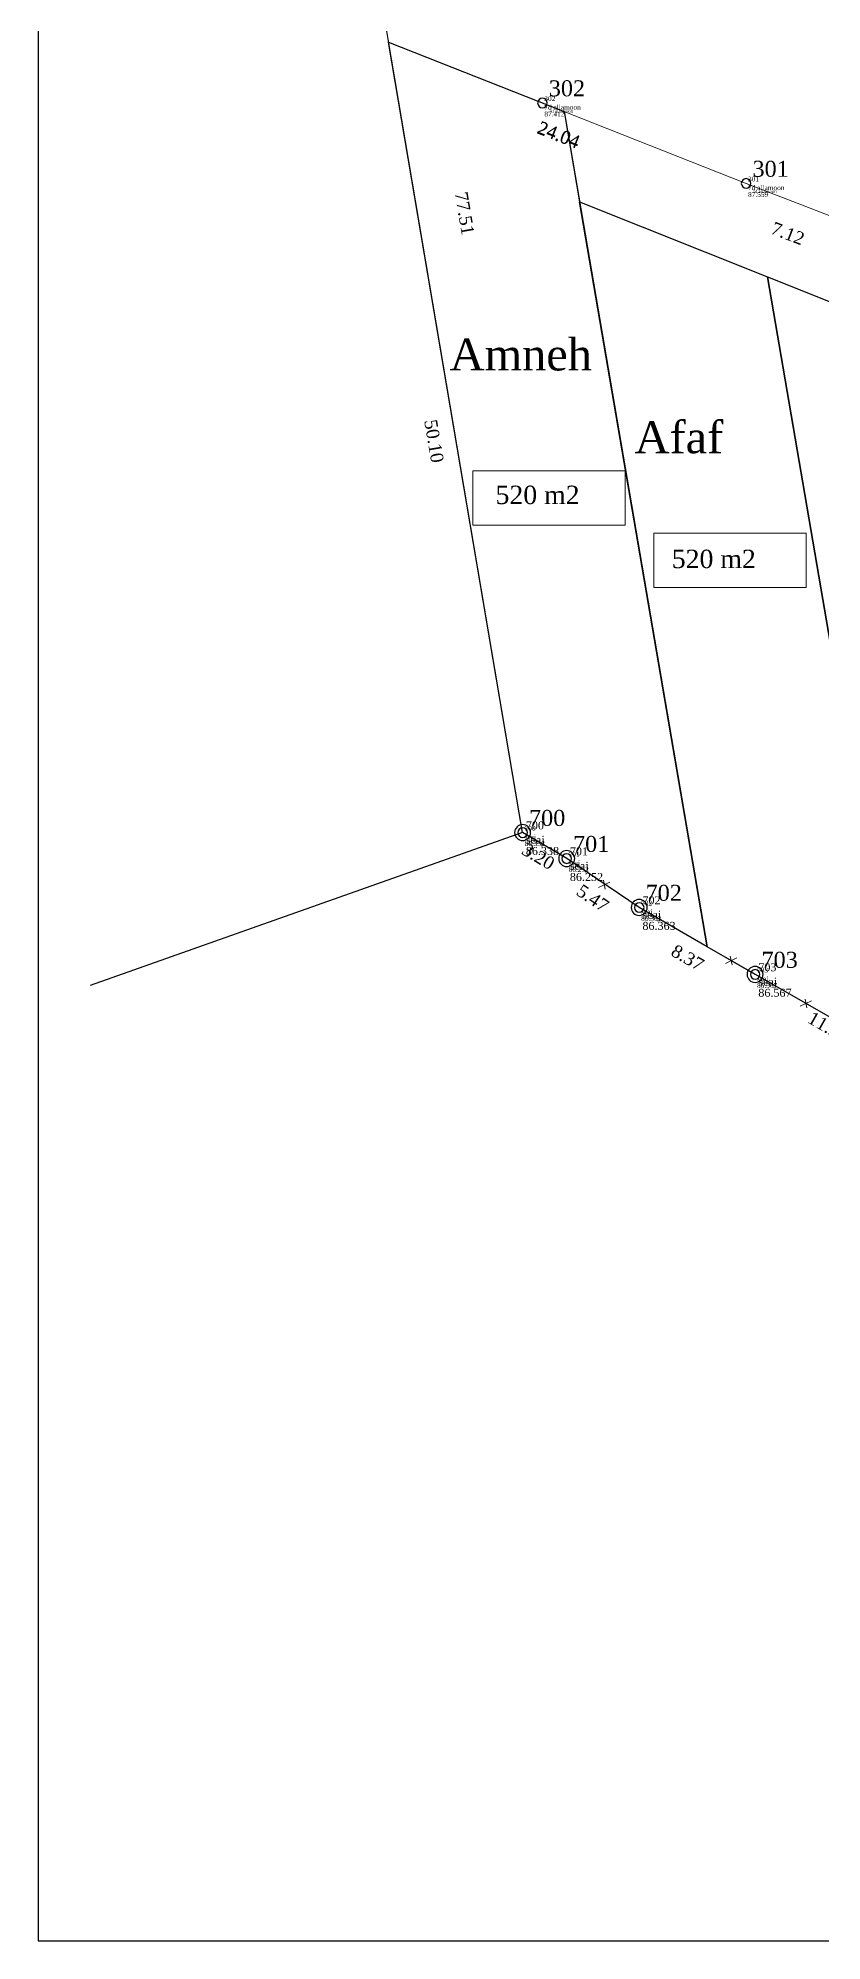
# Model space of a CAD drawing. Header units: millimetres. Extents: x 151191 to 151360, y 179583 to 179773.
# Drawn here: x 151195.7 to 151244.7, y 179583.4 to 179702.3 of the extents above; entities that cross this region are included whole.
import ezdxf

# ---------------------------------------------------------------- set-up
doc = ezdxf.new("R2010")
doc.units = ezdxf.units.MM
doc.layers.get('0').update_dxf_attribs({"linetype": 'CONTINUOUS'})
doc.layers.get('DEFPOINTS').update_dxf_attribs({"linetype": 'CONTINUOUS'})
for name, color, linetype in [('05', 10, 'CONTINUOUS'), ('7d', 7, 'CONTINUOUS'), ('DIM6', 2, 'CONTINUOUS'), ('DOOR', 6, 'CONTINUOUS'), ('EOP', 5, 'CONTINUOUS'), ('Layer1', 4, 'CONTINUOUS'), ('Point_Codes', 7, 'CONTINUOUS'), ('Point_Names', 7, 'CONTINUOUS'), ('seaj', 7, 'CONTINUOUS'), ('TEXT', 6, 'CONTINUOUS')]:
    doc.layers.add(name, color=color, linetype=linetype)
doc.styles.add('MONOTEXT', font='times.ttf', dxfattribs={"height": 1})
doc.styles.get("Standard").update_dxf_attribs({"font": 'times.ttf', "height": 1})
doc.dimstyles.new('250', dxfattribs={"dimtxt": 0.8, "dimasz": 0.18, "dimexe": 0.18, "dimexo": 0.0625, "dimgap": 0.09, "dimtad": 0, "dimzin": 0, "dimdsep": 46, "dimtxsty": 'Standard', "dimcen": 0.09, "dimse1": 1, "dimse2": 1, "dimsd1": 1, "dimsd2": 1, "dimclrt": 2, "dimazin": 0, "dimtfac": 1, "dimtofl": 0, "dimtmove": 0, "dimatfit": 3, "dimfxl": 1, "dimtolj": 1, "dimtzin": 0, "dimarcsym": 0})

# ---------------------------------------------------------------- blocks, each defined once
blk = doc.blocks.new('CIRCLE', base_point=(100, 100))
at = {"color": 0}
for start, end in [(90, 270), (270, 90)]:
    blk.add_arc((100, 100), 100, start, end, dxfattribs=at)
at = {"flags": 1}
for tag in ['NAME', 'FEATURE_CODE']:
    blk.add_attdef(tag, (0, 0), '', height=1, dxfattribs=at)
blk = doc.blocks.new('*D2')
at = {"layer": 'DEFPOINTS', "color": 0, "lineweight": 0, "transparency": 16777216}
for p in [(151213.03, 179729.1, 89.37), (151226, 179652.69, 89.37), (151228.86, 179653.17)]:
    blk.add_point(p, dxfattribs=at)
at = {"layer": 'DIM6', "color": 2, "lineweight": 0, "transparency": 16777216, "insert": (151222.37, 179691.38), "char_height": 0.8, "attachment_point": 5, "rotation": 279.6346}
blk.add_mtext('\\A1;77.51', dxfattribs=at)
blk = doc.blocks.new('*D9')
at = {"layer": 'DEFPOINTS', "color": 0, "lineweight": 0, "transparency": 16777216}
for p in [(151239.97, 179693.25, 87.02), (151239.26, 179691.41), (151246.62, 179690.68, 87.02)]:
    blk.add_point(p, dxfattribs=at)
at = {"layer": 'DIM6', "color": 2, "lineweight": 0, "transparency": 16777216, "insert": (151242.58, 179690.12), "char_height": 0.8, "attachment_point": 5, "rotation": 338.8598}
blk.add_mtext('\\A1;7.12', dxfattribs=at)
blk = doc.blocks.new('*D10')
at = {"layer": 'DEFPOINTS', "color": 0, "lineweight": 0, "transparency": 16777216}
for p in [(151217.62, 179702.08, 87.02), (151217.08, 179700.72), (151239.97, 179693.25, 87.02)]:
    blk.add_point(p, dxfattribs=at)
at = {"layer": 'DIM6', "color": 2, "lineweight": 0, "transparency": 16777216, "insert": (151228.26, 179696.3), "char_height": 0.8, "attachment_point": 5, "rotation": 338.4482}
blk.add_mtext('\\A1;24.04', dxfattribs=at)
blk = doc.blocks.new('*D11')
at = {"layer": 'DEFPOINTS', "color": 0, "lineweight": 0, "transparency": 16777216}
for p in [(151217.62, 179702.08, 87.02), (151239.97, 179693.25, 87.02), (151239.42, 179691.86)]:
    blk.add_point(p, dxfattribs=at)
at = {"layer": 'DIM6', "color": 2, "lineweight": 0, "transparency": 16777216, "insert": (151228.25, 179696.27), "char_height": 0.8, "attachment_point": 5, "rotation": 338.4482}
blk.add_mtext('\\A1;24.04', dxfattribs=at)
blk = doc.blocks.new('*D13')
at = {"layer": 'DEFPOINTS', "color": 0, "lineweight": 0, "transparency": 16777216}
for p in [(151217.62, 179702.08, 87.08), (151226, 179652.69, 87.08), (151224.65, 179652.46)]:
    blk.add_point(p, dxfattribs=at)
at = {"layer": 'DIM6', "color": 2, "lineweight": 0, "transparency": 16777216, "insert": (151220.46, 179677.15), "char_height": 0.8, "attachment_point": 5, "rotation": 279.6346}
blk.add_mtext('\\A1;50.10', dxfattribs=at)
blk = doc.blocks.new('*D16')
at = {"layer": 'DEFPOINTS', "color": 0, "lineweight": 0, "transparency": 16777216}
for p in [(151240.25, 179643.32), (151240.54, 179643.82, 87.08), (151250.29, 179638.24, 87.08)]:
    blk.add_point(p, dxfattribs=at)
at = {"layer": 'DIM6', "color": 2, "lineweight": 0, "transparency": 16777216, "insert": (151245.12, 179640.52), "char_height": 0.8, "attachment_point": 5, "rotation": 330.2084}
blk.add_mtext('\\A1;11.24', dxfattribs=at)
blk = doc.blocks.new('*D17')
at = {"layer": 'DEFPOINTS', "color": 0, "lineweight": 0, "transparency": 16777216}
for p in [(151233.29, 179648.01, 87.08), (151240.54, 179643.82, 87.08), (151239.93, 179642.77)]:
    blk.add_point(p, dxfattribs=at)
at = {"layer": 'DIM6', "color": 2, "lineweight": 0, "transparency": 16777216, "insert": (151236.31, 179644.86), "char_height": 0.8, "attachment_point": 5, "rotation": 329.9979}
blk.add_mtext('\\A1;8.37', dxfattribs=at)
blk = doc.blocks.new('*D18')
at = {"layer": 'DEFPOINTS', "color": 0, "lineweight": 0, "transparency": 16777216}
for p in [(151228.76, 179651.06, 87.08), (151228.11, 179650.11), (151233.29, 179648.01, 87.08)]:
    blk.add_point(p, dxfattribs=at)
at = {"layer": 'DIM6', "color": 2, "lineweight": 0, "transparency": 16777216, "insert": (151230.38, 179648.58), "char_height": 0.8, "attachment_point": 5, "rotation": 326.0252}
blk.add_mtext('\\A1;5.47', dxfattribs=at)
blk = doc.blocks.new('*D19')
at = {"layer": 'DEFPOINTS', "color": 0, "lineweight": 0, "transparency": 16777216}
for p in [(151226, 179652.69, 87.08), (151225.6, 179652.01), (151228.76, 179651.06, 87.08)]:
    blk.add_point(p, dxfattribs=at)
at = {"layer": 'DIM6', "color": 2, "lineweight": 0, "transparency": 16777216, "insert": (151226.98, 179651.19), "char_height": 0.8, "attachment_point": 5, "rotation": 329.4634}
blk.add_mtext('\\A1;3.20', dxfattribs=at)

msp = doc.modelspace()

# ---------------------------------------------------------------- linework, layer by layer
at = {"color": 4, "lineweight": 0}
msp.add_line((151213.031, 179729.101), (151226.003, 179652.685), dxfattribs=at)
at = {"lineweight": 0, "flags": 128}
msp.add_lwpolyline([(151314.943, 179700.438), (151308.526, 179685.884), (151307.549, 179678.381), (151301.254, 179668.495), (151300.501, 179659.174), (151295.187, 179650.782), (151287.549, 179641.917), (151284.519, 179641.917), (151281.625, 179637.942), (151277.42, 179635.277), (151273.044, 179627.858), (151257.847, 179633.176), (151255.25, 179635.169), (151250.29, 179638.238), (151240.537, 179643.822), (151233.29, 179648.006), (151228.755, 179651.062), (151226.003, 179652.685), (151213.031, 179729.101), (151263.657, 179708.395), (151314.943, 179700.438)], dxfattribs=at)
at = {"layer": '05', "color": 2, "elevation": 86.338}
msp.add_lwpolyline([(151226.003, 179652.685), (151198.956, 179643.136)], dxfattribs=at)
at = {"layer": 'DIM6'}
msp.add_line((151228.588, 179697.748, 97.194), (151237.547, 179645.55, -0.61), dxfattribs=at)
at = {"layer": 'DIM6', "color": 0, "lineweight": 0, "flags": 128}
for points, elevation in [([(151263.657, 179708.395), (151276.845, 179706.349), (151272.572, 179697.104), (151266.641, 179685.148), (151264.038, 179685.404), (151262.521, 179685.552), (151258.401, 179685.957), (151246.62, 179690.681), (151239.974, 179693.251), (151217.618, 179702.08), (151213.031, 179729.101)], 87.018), ([(151285.728, 179671.383), (151285.021, 179664.963), (151282.362, 179657.071), (151278.375, 179649.45), (151275.898, 179641.787), (151268.673, 179629.387), (151257.847, 179633.176), (151255.25, 179635.169), (151250.29, 179638.238), (151240.537, 179643.822), (151233.29, 179648.006), (151228.755, 179651.062), (151226.003, 179652.685), (151217.618, 179702.08), (151228.588, 179697.748), (151229.556, 179692.106), (151255.115, 179681.887), (151271.474, 179671.156), (151274.31, 179676.206)], 87.077)]:
    msp.add_lwpolyline(points, close=True, dxfattribs=dict(at, elevation=elevation))
at = {"layer": 'DIM6', "flags": 128}
for points, elevation in [([(151226.003, 179652.685), (151217.618, 179702.08), (151228.588, 179697.748), (151237.547, 179645.55), (151233.29, 179648.006), (151228.755, 179651.062)], 87.077), ([(151237.547, 179645.55), (151229.556, 179692.106), (151241.3, 179687.411), (151249.68, 179638.588)], -0.61), ([(151249.68, 179638.588), (151241.3, 179687.411), (151252.412, 179682.968), (151261.156, 179632.018), (151257.847, 179633.176), (151255.25, 179635.169), (151251.547, 179637.461), (151250.646, 179638.018), (151250.256, 179638.257)], -0.61)]:
    msp.add_lwpolyline(points, close=True, dxfattribs=dict(at, elevation=elevation))
at = {"layer": 'DIM6', "color": 3, "lineweight": 0, "elevation": 87.077}
msp.add_lwpolyline([(151232.422, 179675.301), (151222.895, 179675.301), (151222.895, 179671.903), (151232.422, 179671.903)], close=True, dxfattribs=at)
at = {"layer": 'DIM6', "color": 3, "lineweight": 0}
msp.add_lwpolyline([(151243.728, 179671.402), (151234.201, 179671.402), (151234.201, 179668.004), (151243.728, 179668.004)], close=True, dxfattribs=at)
at = {"layer": 'DOOR', "lineweight": 0, "elevation": 87.412, "flags": 128}
msp.add_lwpolyline([(151217.618, 179702.08), (151239.974, 179693.251), (151246.62, 179690.681), (151258.401, 179685.957), (151270.569, 179677.786), (151285.728, 179671.383), (151285.021, 179664.963), (151282.362, 179657.071), (151278.375, 179649.45), (151275.898, 179641.787), (151268.673, 179629.387)], dxfattribs=at)
at = {"layer": 'DOOR', "color": 6, "lineweight": 0, "flags": 128}
for points in [[(151239.389, 179644.851), (151238.682, 179644.514)], [(151238.982, 179644.963), (151239.1, 179644.411)], [(151244.066, 179642.169), (151243.358, 179641.832)], [(151243.658, 179642.28), (151243.776, 179641.729)]]:
    msp.add_lwpolyline(points, dxfattribs=at)
at = {"layer": 'EOP', "color": 4, "lineweight": 0, "flags": 128}
for points in [[(151231.456, 179649.595), (151230.749, 179649.257)], [(151231.049, 179649.706), (151231.166, 179649.154)]]:
    msp.add_lwpolyline(points, dxfattribs=at)
at = {"layer": 'Layer1', "color": 7, "linetype": 'Continuous'}
msp.add_lwpolyline([(151335.706, 179583.424), (151335.706, 179773.424), (151195.706, 179773.424), (151195.706, 179583.424)], close=True, dxfattribs=at)

# ---------------------------------------------------------------- block references
at = {"layer": '7d', "color": 43}
ref = msp.add_blockref('CIRCLE', (151227.239, 179698.28, 87.412), dxfattribs=dict(at, xscale=0.002999999996973202, yscale=0.002999999996973202, zscale=0.003))
ref.add_attrib('NAME', '302', (151227.359, 179698.4, 87.412), dxfattribs={"layer": '0', "height": 0.3})
ref.add_attrib('FEATURE_CODE', '7d allamoon', (151227.359, 179697.86, 87.412), dxfattribs={"layer": '0', "height": 0.3})
ref.add_attrib('ELEVATION', '87.412', (151227.359, 179697.44, 87.412), dxfattribs={"layer": '0', "height": 0.3})
ref = msp.add_blockref('CIRCLE', (151239.974, 179693.251, 87.559), dxfattribs=dict(at, xscale=0.002999999996973202, yscale=0.002999999996973202, zscale=0.003))
ref.add_attrib('NAME', '301', (151240.094, 179693.371, 87.559), dxfattribs={"layer": '0', "height": 0.3})
ref.add_attrib('FEATURE_CODE', '7d allamoon', (151240.094, 179692.831, 87.559), dxfattribs={"layer": '0', "height": 0.3})
ref.add_attrib('ELEVATION', '87.559', (151240.094, 179692.411, 87.559), dxfattribs={"layer": '0', "height": 0.3})
at = {"layer": 'seaj', "color": 57}
ref = msp.add_blockref('CIRCLE', (151226.003, 179652.685, 86.338), dxfattribs=dict(at, xscale=0.005, yscale=0.005, zscale=0.005))
ref.add_attrib('NAME', '700', (151226.203, 179652.885, 86.338), dxfattribs={"layer": '0', "height": 0.5})
ref.add_attrib('FEATURE_CODE', 'seaj', (151226.203, 179651.985, 86.338), dxfattribs={"layer": '0', "height": 0.5})
ref.add_attrib('ELEVATION', '86.338', (151226.203, 179651.285, 86.338), dxfattribs={"layer": '0', "height": 0.5})
at = {"layer": 'seaj', "color": 43}
ref = msp.add_blockref('CIRCLE', (151226.003, 179652.685, 86.338), dxfattribs=dict(at, xscale=0.002999999996973202, yscale=0.002999999996973202, zscale=0.003))
ref.add_attrib('NAME', '700', (151226.123, 179652.805, 86.338), dxfattribs={"layer": '0', "height": 0.3})
ref.add_attrib('FEATURE_CODE', 'seaj', (151226.123, 179652.265, 86.338), dxfattribs={"layer": '0', "height": 0.3})
ref.add_attrib('ELEVATION', '86.338', (151226.123, 179651.845, 86.338), dxfattribs={"layer": '0', "height": 0.3})
at = {"layer": 'seaj', "color": 57}
ref = msp.add_blockref('CIRCLE', (151228.755, 179651.062, 86.252), dxfattribs=dict(at, xscale=0.005, yscale=0.005, zscale=0.005))
ref.add_attrib('NAME', '701', (151228.955, 179651.262, 86.252), dxfattribs={"layer": '0', "height": 0.5})
ref.add_attrib('FEATURE_CODE', 'seaj', (151228.955, 179650.362, 86.252), dxfattribs={"layer": '0', "height": 0.5})
ref.add_attrib('ELEVATION', '86.252', (151228.955, 179649.662, 86.252), dxfattribs={"layer": '0', "height": 0.5})
at = {"layer": 'seaj', "color": 43}
ref = msp.add_blockref('CIRCLE', (151228.755, 179651.062, 86.252), dxfattribs=dict(at, xscale=0.002999999996973202, yscale=0.002999999996973202, zscale=0.003))
ref.add_attrib('NAME', '701', (151228.875, 179651.182, 86.252), dxfattribs={"layer": '0', "height": 0.3})
ref.add_attrib('FEATURE_CODE', 'seaj', (151228.875, 179650.642, 86.252), dxfattribs={"layer": '0', "height": 0.3})
ref.add_attrib('ELEVATION', '86.252', (151228.875, 179650.222, 86.252), dxfattribs={"layer": '0', "height": 0.3})
at = {"layer": 'seaj', "color": 57}
ref = msp.add_blockref('CIRCLE', (151233.29, 179648.006, 86.363), dxfattribs=dict(at, xscale=0.005, yscale=0.005, zscale=0.005))
ref.add_attrib('NAME', '702', (151233.49, 179648.206, 86.363), dxfattribs={"layer": '0', "height": 0.5})
ref.add_attrib('FEATURE_CODE', 'seaj', (151233.49, 179647.306, 86.363), dxfattribs={"layer": '0', "height": 0.5})
ref.add_attrib('ELEVATION', '86.363', (151233.49, 179646.606, 86.363), dxfattribs={"layer": '0', "height": 0.5})
at = {"layer": 'seaj', "color": 43}
ref = msp.add_blockref('CIRCLE', (151233.29, 179648.006, 86.363), dxfattribs=dict(at, xscale=0.002999999996973202, yscale=0.002999999996973202, zscale=0.003))
ref.add_attrib('NAME', '702', (151233.41, 179648.126, 86.363), dxfattribs={"layer": '0', "height": 0.3})
ref.add_attrib('FEATURE_CODE', 'seaj', (151233.41, 179647.586, 86.363), dxfattribs={"layer": '0', "height": 0.3})
ref.add_attrib('ELEVATION', '86.363', (151233.41, 179647.166, 86.363), dxfattribs={"layer": '0', "height": 0.3})
at = {"layer": 'seaj', "color": 57}
ref = msp.add_blockref('CIRCLE', (151240.537, 179643.822, 86.567), dxfattribs=dict(at, xscale=0.005, yscale=0.005, zscale=0.005))
ref.add_attrib('NAME', '703', (151240.737, 179644.022, 86.567), dxfattribs={"layer": '0', "height": 0.5})
ref.add_attrib('FEATURE_CODE', 'seaj', (151240.737, 179643.122, 86.567), dxfattribs={"layer": '0', "height": 0.5})
ref.add_attrib('ELEVATION', '86.567', (151240.737, 179642.422, 86.567), dxfattribs={"layer": '0', "height": 0.5})
at = {"layer": 'seaj', "color": 43}
ref = msp.add_blockref('CIRCLE', (151240.537, 179643.822, 86.567), dxfattribs=dict(at, xscale=0.002999999996973202, yscale=0.002999999996973202, zscale=0.003))
ref.add_attrib('NAME', '703', (151240.657, 179643.942, 86.567), dxfattribs={"layer": '0', "height": 0.3})
ref.add_attrib('FEATURE_CODE', 'seaj', (151240.657, 179643.402, 86.567), dxfattribs={"layer": '0', "height": 0.3})
ref.add_attrib('ELEVATION', '86.567', (151240.657, 179642.982, 86.567), dxfattribs={"layer": '0', "height": 0.3})

# ---------------------------------------------------------------- texts
at = {"layer": 'DIM6', "style": 'MONOTEXT'}
for s, p in [('Amneh', (151221.438, 179681.565)), ('Afaf', (151233.005, 179676.389))]:
    msp.add_text(s, height=2, dxfattribs=at).set_placement(p)
at = {"layer": 'Point_Codes', "color": 1, "char_height": 0.2, "attachment_point": 1, "style": 'MONOTEXT'}
for s, insert in [('7d allamoon', (151227.639, 179697.88, 87.412)), ('7d allamoon', (151240.374, 179692.851, 87.559)), ('seaj', (151226.403, 179652.285, 86.338)), ('seaj', (151226.403, 179652.285, 86.338)), ('seaj', (151229.155, 179650.662, 86.252)), ('seaj', (151229.155, 179650.662, 86.252)), ('seaj', (151233.69, 179647.606, 86.363)), ('seaj', (151233.69, 179647.606, 86.363)), ('seaj', (151240.937, 179643.422, 86.567)), ('seaj', (151240.937, 179643.422, 86.567))]:
    msp.add_mtext(s, dxfattribs=dict(at, insert=insert))
at = {"layer": 'Point_Names', "color": 4, "char_height": 1, "width": 3, "attachment_point": 7, "style": 'MONOTEXT'}
for s, insert in [('302', (151227.639, 179698.68, 87.412)), ('301', (151240.374, 179693.651, 87.559)), ('700', (151226.403, 179653.085, 86.338)), ('701', (151229.155, 179651.462, 86.252)), ('702', (151233.69, 179648.406, 86.363)), ('703', (151240.937, 179644.222, 86.567))]:
    msp.add_mtext(s, dxfattribs=dict(at, insert=insert))
at = {"layer": 'TEXT', "color": 3}
for p in [(151224.307, 179673.215, 87.077), (151235.325, 179669.213)]:
    msp.add_text('520 m2', height=1.1492, dxfattribs=at).set_placement(p)

# ---------------------------------------------------------------- dimensions: what is measured, and where the dimension line sits
at = {"layer": 'DIM6', "lineweight": 0}
for p1, p2, distance, picture, middle in [((151213.031, 179729.101, 89.368), (151226.003, 179652.685, 89.368), 2.895, '*D2', (151222.372, 179691.378)), ((151239.974, 179693.251, 87.018), (151217.618, 179702.08, 87.018), 1.465, '*D10', (151228.258, 179696.303)), ((151217.618, 179702.08, 87.018), (151239.974, 179693.251, 87.018), -1.497, '*D11', (151228.247, 179696.273)), ((151217.618, 179702.08, 87.077), (151226.003, 179652.685, 87.077), -1.371, '*D13', (151220.459, 179677.153)), ((151246.6198, 179690.681, 87.018), (151239.9744, 179693.2506, 87.018), 1.9766, '*D9', (151242.5842, 179690.1222)), ((151228.7554, 179651.062, 87.0766), (151226.0035, 179652.6854, 87.0766), 0.7894, '*D19', (151226.9784, 179651.1938)), ((151233.29, 179648.006, 87.077), (151228.755, 179651.062, 87.077), 1.148, '*D18', (151230.381, 179648.583)), ((151233.29, 179648.006, 87.077), (151240.537, 179643.822, 87.077), -1.215, '*D17', (151236.306, 179644.862)), ((151250.29, 179638.238, 87.077), (151240.537, 179643.822, 87.077), 0.584, '*D16', (151245.124, 179640.523))]:
    dim = msp.add_aligned_dim(p1=p1, p2=p2, distance=distance, dimstyle='250', dxfattribs=at)
    dim.commit()
    dim.dimension.update_dxf_attribs({"geometry": picture, "text_midpoint": middle})

doc.saveas('drawing.dxf')
